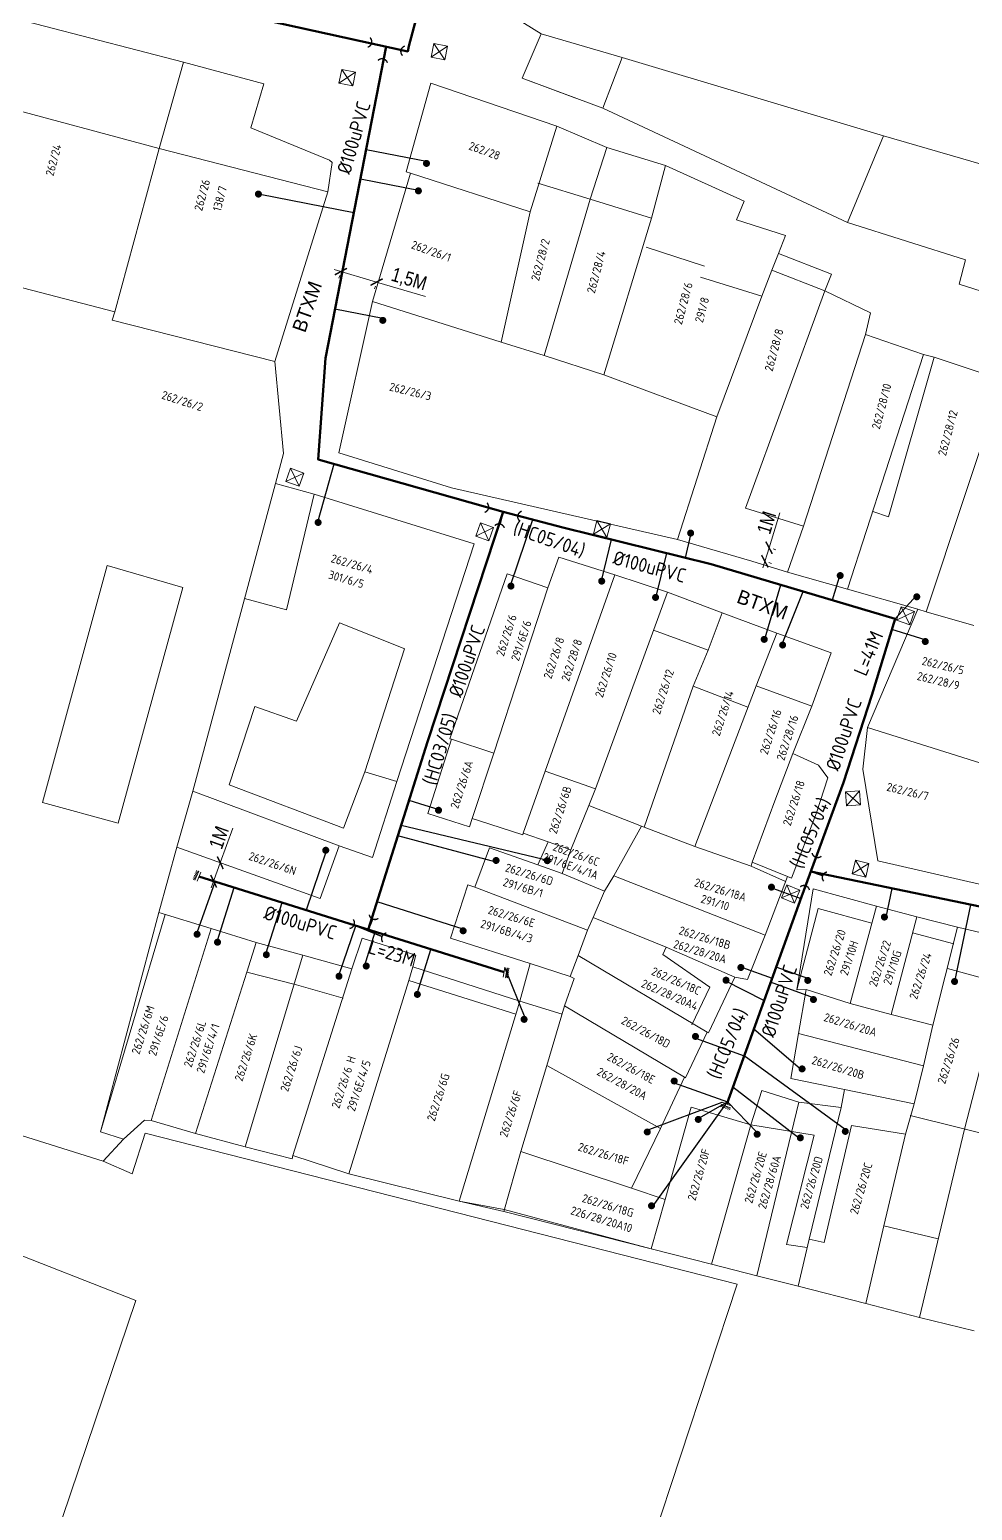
# Model space of a CAD drawing. Header units: inches. Extents: x 595615 to 1194060, y 1190840 to 2385448.
# Drawn here: x 596464 to 596531.2, y 1191292.4 to 1191398.1 of the extents above; entities that cross this region are included whole.
import ezdxf
from ezdxf.enums import TextEntityAlignment as Align

# ---------------------------------------------------------------- set-up
doc = ezdxf.new("R2010")
doc.units = ezdxf.units.IN
doc.header["$MEASUREMENT"] = 0
doc.layers.get('Defpoints').update_dxf_attribs({"color": 1})
for name, color, linetype, lineweight in [('Chitiet', 4, 'Continuous', 9), ('DN 100 uPVC', 4, 'Continuous', 50), ('DN 25 PE', 40, 'Continuous', 30), ('DUONG CACH LE', 112, 'Continuous', 5), ('Hogacong', 45, 'Continuous', 5), ('NAM-CDAI', 220, 'Continuous', 25), ('Nen_HTHANH-TP', 9, 'Continuous', 0), ('Nen_SN-HTHANH-TP_new', 7, 'Continuous', 0), ('Nen_SN_HTHANH_old', 9, 'Continuous', 0), ('ONG CAP 3 (DADT)', 221, 'Continuous', 50), ('Te', 4, 'Continuous', 15), ('TEXT PIPE', 3, 'Continuous', 25), ('Text_GiaoThong', 142, 'Continuous', 0), ('TLK 15', 220, 'Continuous', 20)]:
    doc.layers.add(name, color=color, linetype=linetype, lineweight=lineweight)
doc.styles.add('Giao Thong', font='VAPTIMN_0.TTF', dxfattribs={"height": 1})
doc.styles.add('Sonha_QTB', font='isocp.shx', dxfattribs={"height": 0.6, "bigfont": 'bigfont.shx'})
doc.styles.add('text', font='isocp2.shx')
doc.styles.add('VNI-HC', font='VHELVCN_0.TTF')
doc.dimstyles.new('DUONG KICH THUOC', dxfattribs={"dimtxt": 1, "dimasz": 0.7, "dimexe": 0.5, "dimexo": 0.3, "dimgap": 0.2, "dimtad": 1, "dimzin": 0, "dimdsep": 46, "dimtxsty": 'VNI-HC', "dimblk": 'ARCHTICK', "dimcen": 0.09, "dimdle": 0.5, "dimclrd": 256, "dimclre": 256, "dimclrt": 256, "dimadec": 0, "dimazin": 0, "dimtfac": 1, "dimtofl": 0, "dimtmove": 0, "dimatfit": 3, "dimfxl": 1, "dimtolj": 1, "dimtzin": 0, "dimlwd": -1, "dimlwe": -1, "dimarcsym": 0})

# ---------------------------------------------------------------- blocks, each defined once
blk = doc.blocks.new('TE1')
at = {"layer": 'Chitiet', "ltscale": 100, "const_width": 0.1}
for points in [[(-0.35, 1.28, 0.571257), (0.35, 1.28)], [(1.1, 0.35, 0.571257), (1.1, -0.35)], [(0.35, -1.28, 0.571257), (-0.35, -1.28)]]:
    blk.add_lwpolyline(points, format="xyb", dxfattribs=at)
for points in [[(0, -1.08), (0, 1.08)], [(0.9, 0), (0, 0)]]:
    blk.add_lwpolyline(points, dxfattribs=at)
blk = doc.blocks.new('BIT')
at = {"layer": 'Chitiet', "ltscale": 100}
for p, q in [((0.35, 0), (-0.35, 0)), ((-0.3, -0.16), (-0.35, -0.21)), ((0.35, -0.16), (-0.35, -0.16)), ((-0.18, -0.16), (-0.34, -0.33)), ((-0.06, -0.16), (-0.22, -0.33)), ((0.07, -0.16), (-0.09, -0.33)), ((0.19, -0.16), (0.03, -0.33)), ((0.32, -0.16), (0.15, -0.33)), ((0.35, -0.25), (0.28, -0.33))]:
    blk.add_line(p, q, dxfattribs=at)
blk = doc.blocks.new('_ArchTick')
at = {"color": 0, "linetype": 'ByBlock', "const_width": 0.15}
blk.add_lwpolyline([(-0.5, -0.5), (0.5, 0.5)], dxfattribs=at)
blk = doc.blocks.new('*D39')
at = {"layer": 'Defpoints', "color": 0}
for p in [(596486.17, 1191380.8), (596488.72, 1191380.05), (596488.72, 1191380.05)]:
    blk.add_point(p, dxfattribs=at)
at = {"layer": 'DUONG CACH LE'}
for p, q in [((596485.69, 1191380.95), (596488.72, 1191380.05)), ((596486.09, 1191380.52), (596486.03, 1191380.32)), ((596488.63, 1191379.76), (596488.58, 1191379.57)), ((596488.72, 1191380.05), (596492.2, 1191379.02))]:
    blk.add_line(p, q, dxfattribs=at)
at = {"layer": 'DUONG CACH LE', "xscale": 0.7, "yscale": 0.7, "zscale": 0.7}
for p, rotation in [((596486.17, 1191380.8), 163.4907133247768), ((596488.72, 1191380.05), 343.4907133247768)]:
    blk.add_blockref('_ArchTick', p, dxfattribs=dict(at, rotation=rotation))
at = {"layer": 'DUONG CACH LE', "insert": (596491.02, 1191380.2), "char_height": 1, "attachment_point": 5, "rotation": 343.4907, "style": 'VNI-HC'}
blk.add_mtext('\\A1;1,5M', dxfattribs=at)
blk = doc.blocks.new('*D40')
at = {"layer": 'Defpoints', "color": 0}
for p in [(596516.73, 1191361.09), (596516.73, 1191361.09), (596516.43, 1191360.12)]:
    blk.add_point(p, dxfattribs=at)
at = {"layer": 'DUONG CACH LE'}
for p, q in [((596516.73, 1191361.09), (596517.5, 1191363.58)), ((596516.28, 1191359.64), (596516.73, 1191361.09)), ((596517.02, 1191361), (596517.21, 1191360.94)), ((596516.72, 1191360.03), (596516.91, 1191359.97))]:
    blk.add_line(p, q, dxfattribs=at)
at = {"layer": 'DUONG CACH LE', "xscale": 0.7, "yscale": 0.7, "zscale": 0.7}
for p, rotation in [((596516.43, 1191360.12), 252.7693018635981), ((596516.73, 1191361.09), 72.76930186359809)]:
    blk.add_blockref('_ArchTick', p, dxfattribs=dict(at, rotation=rotation))
at = {"layer": 'DUONG CACH LE', "insert": (596516.55, 1191362.88), "char_height": 1, "attachment_point": 5, "rotation": 72.7693, "style": 'VNI-HC'}
blk.add_mtext('\\A1;1M', dxfattribs=at)
blk = doc.blocks.new('Hoga')
at = {"layer": 'Hogacong'}
for p, q in [((-0.5, 0.5), (0.5, -0.5)), ((-0.5, -0.5), (0.5, 0.5))]:
    blk.add_line(p, q, dxfattribs=at)
blk.add_lwpolyline([(-0.5, -0.5), (0.5, -0.5), (0.5, 0.5), (-0.5, 0.5)], close=True, dxfattribs=at)
blk = doc.blocks.new('*D82')
at = {"layer": 'Defpoints', "color": 0}
for p in [(596477.56, 1191338.6), (596477.56, 1191338.6), (596477.09, 1191337.28)]:
    blk.add_point(p, dxfattribs=at)
at = {"layer": 'DUONG CACH LE'}
for p, q in [((596477.56, 1191338.6), (596478.45, 1191341.06)), ((596476.92, 1191336.81), (596477.56, 1191338.6)), ((596477.85, 1191338.5), (596478.03, 1191338.43)), ((596477.37, 1191337.18), (596477.56, 1191337.11))]:
    blk.add_line(p, q, dxfattribs=at)
at = {"layer": 'DUONG CACH LE', "xscale": 0.7, "yscale": 0.7, "zscale": 0.7}
for p, rotation in [((596477.56, 1191338.6), 70.24338305422712), ((596477.09, 1191337.28), 250.2433830542271)]:
    blk.add_blockref('_ArchTick', p, dxfattribs=dict(at, rotation=rotation))
at = {"layer": 'DUONG CACH LE', "insert": (596477.46, 1191340.4), "char_height": 1, "attachment_point": 5, "rotation": 70.2434, "style": 'VNI-HC'}
blk.add_mtext('\\A1;1M', dxfattribs=at)
blk = doc.blocks.new('TLK 15')
at = {"layer": 'TLK 15', "linetype": 'Continuous', "const_width": 0.25}
blk.add_lwpolyline([(-0.125, 0, 1), (0.125, 0, 1)], format="xyb", close=True, dxfattribs=at)

msp = doc.modelspace()

# ---------------------------------------------------------------- linework, layer by layer
at = {"layer": 'DN 100 uPVC'}
for points in [[(596489.411, 1191396.857), (596485.068, 1191374.614), (596484.54, 1191367.392), (596497.749, 1191363.654)], [(596497.749, 1191363.654), (596492.357, 1191347.242), (596488.129, 1191333.818)], [(596497.749, 1191363.654), (596502.012, 1191362.529), (596512.601, 1191359.915), (596525.724, 1191356.003)], [(596525.724, 1191356.003), (596524.074, 1191350.552), (596522.048, 1191344.321), (596519.047, 1191336.176), (596513.708, 1191321.376)], [(596476.039, 1191337.614), (596497.815, 1191330.777)], [(596519.709, 1191337.972), (596535.907, 1191334.61), (596552.906, 1191331.76), (596562.099, 1191330.258), (596575.764, 1191326.886)]]:
    msp.add_lwpolyline(points, dxfattribs=at)
at = {"layer": 'DN 25 PE'}
for p, q in [((596492.28, 1191388.646), (596487.972, 1191389.487)), ((596491.828, 1191386.562), (596487.563, 1191387.394)), ((596480.41, 1191386.331), (596487.101, 1191385.025)), ((596489.162, 1191377.44), (596485.75, 1191378.106)), ((596484.546, 1191363.016), (596485.692, 1191367.066)), ((596498.311, 1191358.473), (596499.88, 1191363.091)), ((596504.787, 1191358.827), (596505.489, 1191361.671)), ((596511.136, 1191362.007), (596510.734, 1191360.376)), ((596508.632, 1191357.414), (596509.442, 1191360.695)), ((596521.811, 1191359.224), (596521.248, 1191357.337)), ((596516.387, 1191354.42), (596517.583, 1191358.43)), ((596517.703, 1191354.266), (596519.162, 1191357.959)), ((596527.275, 1191357.708), (596525.724, 1191356.003)), ((596527.883, 1191354.516), (596525.493, 1191355.24)), ((596493.266, 1191342.345), (596491.036, 1191343.047)), ((596497.248, 1191338.637), (596490.243, 1191340.53)), ((596501.03, 1191338.746), (596490.475, 1191341.268)), ((596485.091, 1191339.366), (596483.7, 1191335.209)), ((596475.905, 1191333.617), (596477.207, 1191337.242)), ((596477.364, 1191333.05), (596478.55, 1191336.826)), ((596516.778, 1191336.857), (596518.997, 1191336.04)), ((596525.092, 1191334.721), (596525.516, 1191336.766)), ((596480.849, 1191332.16), (596481.976, 1191335.75)), ((596494.898, 1191333.867), (596488.754, 1191335.802)), ((596529.975, 1191329.997), (596531.138, 1191335.6)), ((596486.036, 1191330.621), (596487.239, 1191334.098)), ((596487.856, 1191331.225), (596488.622, 1191333.663)), ((596491.628, 1191329.326), (596492.598, 1191332.415)), ((596499.372, 1191327.419), (596497.878, 1191331.121)), ((596514.847, 1191331.123), (596516.951, 1191330.364)), ((596519.494, 1191330.326), (596517.231, 1191331.142)), ((596513.535, 1191330.213), (596516.378, 1191328.776)), ((596519.899, 1191328.961), (596516.842, 1191330.064)), ((596511.48, 1191326.077), (596514.953, 1191324.825)), ((596518.964, 1191323.883), (596515.637, 1191326.722)), ((596522.175, 1191319.547), (596514.953, 1191324.825)), ((596509.963, 1191322.893), (596513.761, 1191321.523)), ((596518.84, 1191318.963), (596514.144, 1191322.582)), ((596508.467, 1191314.111), (596513.761, 1191321.523)), ((596511.556, 1191320.278), (596513.761, 1191321.523)), ((596515.88, 1191319.341), (596513.761, 1191321.523)), ((596508.04, 1191319.504), (596513.38, 1191321.498))]:
    msp.add_line(p, q, dxfattribs=at)
at = {"layer": 'Nen_HTHANH-TP', "linetype": 'Continuous'}
for p, q in [((596500.477, 1191397.777), (596496.896, 1191399.994)), ((596500.477, 1191397.777), (596496.896, 1191399.994)), ((596460.476, 1191399.495), (596474.929, 1191395.737)), ((596499.12, 1191394.596), (596500.477, 1191397.777)), ((596499.12, 1191394.596), (596500.477, 1191397.777)), ((596500.477, 1191397.777), (596506.249, 1191396.092)), ((596474.929, 1191395.737), (596473.204, 1191389.595)), ((596474.929, 1191395.737), (596480.67, 1191394.211)), ((596504.872, 1191392.461), (596506.249, 1191396.092)), ((596506.249, 1191396.092), (596524.893, 1191390.497)), ((596502.871, 1191393.199), (596499.12, 1191394.596)), ((596499.12, 1191394.596), (596504.872, 1191392.461)), ((596459.031, 1191393.394), (596473.204, 1191389.595)), ((596480.67, 1191394.211), (596479.743, 1191391.06)), ((596479.743, 1191391.06), (596480.67, 1191394.211)), ((596490.835, 1191387.919), (596492.6, 1191394.251)), ((596492.6, 1191394.251), (596490.835, 1191387.919)), ((596492.6, 1191394.251), (596501.593, 1191391.168)), ((596501.593, 1191391.168), (596492.6, 1191394.251)), ((596504.872, 1191392.461), (596522.338, 1191384.295)), ((596479.743, 1191391.06), (596485.365, 1191388.755)), ((596479.743, 1191391.06), (596485.365, 1191388.755)), ((596501.593, 1191391.168), (596499.678, 1191385.066)), ((596501.593, 1191391.168), (596505.144, 1191389.661)), ((596522.338, 1191384.295), (596524.893, 1191390.497)), ((596524.893, 1191390.497), (596548.029, 1191383.785)), ((596473.204, 1191389.595), (596470.033, 1191377.923)), ((596473.204, 1191389.595), (596485.246, 1191386.495)), ((596505.144, 1191389.661), (596503.957, 1191385.97)), ((596505.144, 1191389.661), (596509.345, 1191388.364)), ((596485.545, 1191388.595), (596485.246, 1191386.495)), ((596485.545, 1191388.595), (596485.246, 1191386.495)), ((596485.365, 1191388.755), (596485.545, 1191388.595)), ((596485.365, 1191388.755), (596485.545, 1191388.595)), ((596509.345, 1191388.364), (596508.348, 1191384.613)), ((596509.345, 1191388.364), (596514.947, 1191385.819)), ((596491.145, 1191387.82), (596488.433, 1191378.667)), ((596491.145, 1191387.82), (596488.433, 1191378.667)), ((596491.145, 1191387.82), (596490.835, 1191387.919)), ((596490.835, 1191387.919), (596491.145, 1191387.82)), ((596499.678, 1191385.066), (596491.145, 1191387.82)), ((596500.226, 1191387.107), (596503.957, 1191385.97)), ((596485.246, 1191386.495), (596481.446, 1191374.392)), ((596485.246, 1191386.495), (596481.446, 1191374.392)), ((596499.678, 1191385.066), (596497.605, 1191375.755)), ((596503.957, 1191385.97), (596500.676, 1191374.797)), ((596503.957, 1191385.97), (596508.348, 1191384.613)), ((596514.947, 1191385.819), (596514.398, 1191384.488)), ((596508.348, 1191384.613), (596504.947, 1191373.431)), ((596514.398, 1191384.488), (596517.909, 1191383.371)), ((596522.338, 1191384.295), (596530.75, 1191381.642)), ((596517.909, 1191383.371), (596517.41, 1191382.091)), ((596507.95, 1191382.553), (596512.121, 1191381.197)), ((596517.41, 1191382.091), (596516.941, 1191380.9)), ((596517.41, 1191382.091), (596521.191, 1191380.614)), ((596470.033, 1191377.923), (596456.24, 1191381.501)), ((596516.941, 1191380.9), (596516.222, 1191379.05)), ((596516.941, 1191380.9), (596520.722, 1191379.423)), ((596530.75, 1191381.642), (596530.312, 1191379.891)), ((596511.831, 1191380.406), (596516.222, 1191379.05)), ((596521.191, 1191380.614), (596520.722, 1191379.423)), ((596530.312, 1191379.891), (596537.904, 1191377.457)), ((596488.433, 1191378.667), (596486.032, 1191367.855)), ((596488.433, 1191378.667), (596486.032, 1191367.855)), ((596488.433, 1191378.667), (596497.605, 1191375.755)), ((596516.222, 1191379.05), (596513.009, 1191370.437)), ((596520.722, 1191379.423), (596515.055, 1191363.909)), ((596520.722, 1191379.423), (596523.973, 1191377.866)), ((596469.854, 1191377.322), (596470.033, 1191377.923)), ((596523.973, 1191377.866), (596523.605, 1191376.306)), ((596481.446, 1191374.392), (596469.854, 1191377.322)), ((596481.446, 1191374.392), (596469.854, 1191377.322)), ((596497.605, 1191375.755), (596500.676, 1191374.797)), ((596523.605, 1191376.306), (596519.196, 1191362.622)), ((596523.605, 1191376.306), (596527.756, 1191374.889)), ((596481.446, 1191374.392), (596482.082, 1191367.822)), ((596482.082, 1191367.822), (596481.446, 1191374.392)), ((596500.676, 1191374.797), (596504.947, 1191373.431)), ((596527.756, 1191374.889), (596522.339, 1191358.125)), ((596528.526, 1191374.69), (596525.255, 1191363.297)), ((596527.756, 1191374.889), (596528.526, 1191374.69)), ((596528.526, 1191374.69), (596533.447, 1191373.054)), ((596504.947, 1191373.431), (596513.009, 1191370.437)), ((596533.447, 1191373.054), (596527.941, 1191356.519)), ((596513.009, 1191370.437), (596510.207, 1191361.675)), ((596482.082, 1191367.822), (596481.503, 1191365.662)), ((596482.082, 1191367.822), (596481.503, 1191365.662)), ((596486.032, 1191367.855), (596494.054, 1191365.352)), ((596486.032, 1191367.855), (596494.054, 1191365.352)), ((596481.503, 1191365.662), (596475.611, 1191343.717)), ((596481.503, 1191365.662), (596475.611, 1191343.717)), ((596481.503, 1191365.662), (596484.254, 1191364.904)), ((596481.503, 1191365.662), (596482.884, 1191365.283)), ((596484.254, 1191364.904), (596482.281, 1191356.662)), ((596482.884, 1191365.283), (596484.254, 1191364.904)), ((596495.687, 1191361.353), (596484.254, 1191364.904)), ((596484.254, 1191364.904), (596495.687, 1191361.353)), ((596494.054, 1191365.352), (596510.207, 1191361.675)), ((596515.055, 1191363.909), (596519.196, 1191362.622)), ((596524.135, 1191363.666), (596525.255, 1191363.297)), ((596510.207, 1191361.675), (596515.508, 1191360.119)), ((596519.196, 1191362.622), (596518.048, 1191359.331)), ((596490.16, 1191344.389), (596495.687, 1191361.353)), ((596464.862, 1191342.908), (596469.498, 1191359.822)), ((596469.498, 1191359.822), (596474.879, 1191358.236)), ((596500.949, 1191358.218), (596501.718, 1191360.418)), ((596501.718, 1191360.418), (596505.719, 1191359.151)), ((596515.508, 1191360.119), (596518.048, 1191359.331)), ((596498.048, 1191359.215), (596493.948, 1191347.452)), ((596500.949, 1191358.218), (596498.048, 1191359.215)), ((596505.719, 1191359.151), (596500.75, 1191345.127)), ((596505.719, 1191359.151), (596509.48, 1191357.904)), ((596518.048, 1191359.331), (596522.339, 1191358.125)), ((596474.879, 1191358.236), (596470.263, 1191341.423)), ((596482.281, 1191356.662), (596479.3, 1191357.46)), ((596497.079, 1191346.424), (596500.949, 1191358.218)), ((596509.48, 1191357.904), (596504.351, 1191343.88)), ((596509.48, 1191357.904), (596513.391, 1191356.438)), ((596522.339, 1191358.125), (596527.341, 1191356.699)), ((596513.391, 1191356.438), (596512.383, 1191353.777)), ((596513.391, 1191356.438), (596517.282, 1191354.981)), ((596527.341, 1191356.699), (596523.767, 1191348.256)), ((596527.341, 1191356.699), (596527.941, 1191356.519)), ((596527.941, 1191356.519), (596531.351, 1191355.532)), ((596486.071, 1191355.715), (596482.997, 1191348.713)), ((596490.733, 1191353.859), (596486.071, 1191355.715)), ((596512.383, 1191353.777), (596508.482, 1191355.204)), ((596517.282, 1191354.981), (596515.805, 1191351.219)), ((596517.282, 1191354.981), (596521.163, 1191353.574)), ((596490.723, 1191353.859), (596487.88, 1191345.097)), ((596512.383, 1191353.777), (596511.305, 1191351.196)), ((596521.163, 1191353.574), (596519.776, 1191349.773)), ((596511.305, 1191351.196), (596507.823, 1191341.133)), ((596511.305, 1191351.196), (596515.226, 1191349.699)), ((596515.805, 1191351.219), (596511.424, 1191339.766)), ((596515.805, 1191351.219), (596519.776, 1191349.773)), ((596480.036, 1191349.741), (596478.201, 1191344.169)), ((596482.997, 1191348.713), (596480.036, 1191349.741)), ((596519.776, 1191349.773), (596518.429, 1191346.402)), ((596523.767, 1191348.256), (596523.42, 1191345.276)), ((596542.972, 1191342.191), (596523.767, 1191348.256)), ((596494.068, 1191347.412), (596492.382, 1191342.111)), ((596493.948, 1191347.452), (596494.068, 1191347.412)), ((596494.068, 1191347.412), (596497.079, 1191346.424)), ((596497.079, 1191346.424), (596495.543, 1191341.753)), ((596517.142, 1191343.021), (596518.429, 1191346.402)), ((596518.429, 1191346.402), (596520.27, 1191345.563)), ((596486.363, 1191341.066), (596487.88, 1191345.097)), ((596487.88, 1191345.097), (596490.16, 1191344.389)), ((596500.75, 1191345.127), (596499.193, 1191340.716)), ((596504.351, 1191343.88), (596500.75, 1191345.127)), ((596520.27, 1191345.563), (596520.93, 1191344.654)), ((596523.42, 1191345.276), (596524.485, 1191338.736)), ((596475.611, 1191343.717), (596474.464, 1191339.716)), ((596475.611, 1191343.717), (596474.464, 1191339.716)), ((596486.044, 1191339.805), (596475.611, 1191343.717)), ((596475.611, 1191343.717), (596486.044, 1191339.805)), ((596478.201, 1191344.169), (596486.363, 1191341.066)), ((596488.425, 1191338.977), (596490.16, 1191344.389)), ((596504.351, 1191343.88), (596503.862, 1191342.69)), ((596520.93, 1191344.654), (596520.122, 1191342.173)), ((596470.263, 1191341.423), (596464.862, 1191342.908)), ((596503.862, 1191342.69), (596502.584, 1191339.509)), ((596503.862, 1191342.69), (596507.633, 1191341.213)), ((596515.515, 1191338.639), (596517.142, 1191343.021)), ((596492.382, 1191342.111), (596495.353, 1191341.173)), ((596495.543, 1191341.753), (596495.353, 1191341.173)), ((596496.053, 1191341.584), (596495.543, 1191341.753)), ((596520.122, 1191342.173), (596518.326, 1191337.502)), ((596496.053, 1191341.584), (596499.154, 1191340.586)), ((596499.154, 1191340.586), (596499.193, 1191340.716)), ((596499.193, 1191340.716), (596500.954, 1191340.088)), ((596507.633, 1191341.213), (596505.656, 1191337.671)), ((596507.633, 1191341.213), (596507.823, 1191341.133)), ((596507.823, 1191341.133), (596511.424, 1191339.766)), ((596474.464, 1191339.716), (596473.188, 1191335.045)), ((596474.464, 1191339.716), (596473.188, 1191335.045)), ((596474.464, 1191339.716), (596484.687, 1191336.044)), ((596484.687, 1191336.044), (596486.044, 1191339.805)), ((596486.044, 1191339.805), (596488.425, 1191338.977)), ((596496.784, 1191339.674), (596495.727, 1191336.863)), ((596500.225, 1191338.447), (596496.784, 1191339.674)), ((596500.954, 1191340.088), (596500.225, 1191338.447)), ((596500.954, 1191340.088), (596502.584, 1191339.509)), ((596501.956, 1191337.828), (596502.584, 1191339.509)), ((596511.424, 1191339.766), (596515.455, 1191338.359)), ((596501.956, 1191337.828), (596500.225, 1191338.447)), ((596515.455, 1191338.359), (596515.515, 1191338.639)), ((596518.046, 1191337.621), (596515.515, 1191338.639)), ((596524.485, 1191338.736), (596541.108, 1191334.93)), ((596504.987, 1191336.571), (596501.956, 1191337.828)), ((596505.656, 1191337.671), (596504.987, 1191336.571)), ((596505.656, 1191337.671), (596516.449, 1191333.44)), ((596515.455, 1191338.359), (596517.906, 1191337.251)), ((596518.046, 1191337.621), (596516.449, 1191333.44)), ((596518.326, 1191337.502), (596518.046, 1191337.621)), ((596495.226, 1191337.023), (596493.999, 1191333.222)), ((596495.727, 1191336.863), (596495.226, 1191337.023)), ((596495.727, 1191336.863), (596503.769, 1191333.79)), ((596504.168, 1191334.69), (596504.987, 1191336.571)), ((596519.877, 1191336.743), (596518.722, 1191329.532)), ((596519.877, 1191336.743), (596524.408, 1191335.506)), ((596520.228, 1191335.333), (596518.722, 1191329.532)), ((596520.228, 1191335.333), (596524.079, 1191334.296)), ((596524.408, 1191335.506), (596522.533, 1191328.545)), ((596527.278, 1191334.749), (596524.408, 1191335.506)), ((596473.188, 1191335.045), (596469.021, 1191319.382)), ((596473.188, 1191335.045), (596469.021, 1191319.382)), ((596473.638, 1191334.915), (596469.021, 1191319.382)), ((596476.909, 1191333.898), (596473.188, 1191335.045)), ((596503.769, 1191333.79), (596504.168, 1191334.69)), ((596504.168, 1191334.69), (596509.38, 1191332.574)), ((596525.444, 1191327.757), (596527.278, 1191334.749)), ((596527.278, 1191334.749), (596530.189, 1191334.011)), ((596472.63, 1191320.195), (596476.909, 1191333.898)), ((596476.909, 1191333.898), (596480.12, 1191332.911)), ((596487.679, 1191333.217), (596486.961, 1191331.016)), ((596491.53, 1191332.01), (596487.679, 1191333.217)), ((596499.671, 1191331.396), (596493.999, 1191333.222)), ((596503.769, 1191333.79), (596503.11, 1191331.979)), ((596515.182, 1191330.269), (596516.449, 1191333.44)), ((596529.92, 1191332.821), (596526.969, 1191333.588)), ((596530.189, 1191334.011), (596528.414, 1191327)), ((596534.17, 1191333.064), (596530.189, 1191334.011)), ((596421.27, 1191332.283), (596469.202, 1191317.302)), ((596480.12, 1191332.911), (596479.451, 1191330.78)), ((596483.45, 1191332.003), (596480.12, 1191332.911)), ((596509.14, 1191332.054), (596509.38, 1191332.574)), ((596509.14, 1191332.054), (596509.38, 1191332.574)), ((596509.38, 1191332.574), (596514.292, 1191330.428)), ((596479.331, 1191318.31), (596483.45, 1191332.003)), ((596486.961, 1191331.016), (596482.752, 1191317.703)), ((596483.45, 1191332.003), (596486.961, 1191331.016)), ((596491.032, 1191330.189), (596491.301, 1191331.16)), ((596491.53, 1191332.01), (596491.301, 1191331.16)), ((596498.933, 1191328.716), (596491.301, 1191331.16)), ((596498.933, 1191328.716), (596499.671, 1191331.396)), ((596502.542, 1191330.469), (596499.671, 1191331.396)), ((596503.11, 1191331.979), (596502.542, 1191330.469)), ((596512.325, 1191326.497), (596503.11, 1191331.979)), ((596512.512, 1191329.717), (596509.14, 1191332.054)), ((596529.471, 1191331.041), (596533.362, 1191329.974)), ((596479.451, 1191330.78), (596475.801, 1191319.277)), ((596483.002, 1191329.873), (596479.451, 1191330.78)), ((596486.743, 1191316.396), (596491.032, 1191330.189)), ((596491.032, 1191330.189), (596498.654, 1191327.796)), ((596502.832, 1191330.339), (596502.143, 1191328.378)), ((596502.542, 1191330.469), (596502.832, 1191330.339)), ((596514.292, 1191330.428), (596512.415, 1191326.457)), ((596514.292, 1191330.428), (596515.182, 1191330.269)), ((596530.68, 1191319.591), (596533.362, 1191329.974)), ((596486.333, 1191328.926), (596483.002, 1191329.873)), ((596511.224, 1191327.026), (596512.512, 1191329.717)), ((596518.722, 1191329.532), (596519.372, 1191329.552)), ((596519.372, 1191329.552), (596518.825, 1191326.402)), ((596519.372, 1191329.552), (596522.533, 1191328.545)), ((596494.615, 1191314.432), (596498.933, 1191328.716)), ((596498.933, 1191328.716), (596501.964, 1191327.798)), ((596502.143, 1191328.378), (596500.867, 1191324.137)), ((596510.707, 1191323.285), (596502.143, 1191328.378)), ((596522.533, 1191328.545), (596525.444, 1191327.757)), ((596528.414, 1191327), (596525.444, 1191327.757)), ((596527.767, 1191324.099), (596528.414, 1191327)), ((596512.325, 1191326.497), (596510.768, 1191323.255)), ((596512.415, 1191326.457), (596512.325, 1191326.497)), ((596518.278, 1191323.201), (596518.825, 1191326.402)), ((596518.825, 1191326.402), (596527.767, 1191324.099)), ((596500.867, 1191324.137), (596499.022, 1191317.996)), ((596508.99, 1191319.634), (596500.867, 1191324.137)), ((596527.767, 1191324.099), (596527.079, 1191321.389)), ((596510.707, 1191323.285), (596508.99, 1191319.634)), ((596510.707, 1191323.285), (596510.768, 1191323.255)), ((596522.118, 1191322.415), (596518.278, 1191323.201)), ((596515.44, 1191319.889), (596516.218, 1191322.35)), ((596518.869, 1191321.502), (596515.869, 1191309.12)), ((596516.218, 1191322.35), (596518.869, 1191321.502)), ((596521.889, 1191321.124), (596518.869, 1191321.502)), ((596522.118, 1191322.415), (596521.889, 1191321.124)), ((596522.118, 1191322.415), (596527.079, 1191321.389)), ((596511.179, 1191321.146), (596509.325, 1191314.554)), ((596515.44, 1191319.889), (596511.179, 1191321.146)), ((596521.889, 1191321.124), (596519.587, 1191311.733)), ((596526.461, 1191319.218), (596527.079, 1191321.389)), ((596526.8, 1191320.548), (596534.601, 1191318.625)), ((596470.651, 1191318.873), (596472.15, 1191320.214)), ((596470.651, 1191318.873), (596472.15, 1191320.214)), ((596472.15, 1191320.214), (596472.63, 1191320.195)), ((596472.15, 1191320.214), (596472.63, 1191320.195)), ((596475.801, 1191319.277), (596472.63, 1191320.195)), ((596475.801, 1191319.277), (596472.63, 1191320.195)), ((596508.99, 1191319.634), (596506.904, 1191315.362)), ((596512.618, 1191309.947), (596515.44, 1191319.889)), ((596519.961, 1191319.163), (596515.44, 1191319.889)), ((596520.657, 1191311.493), (596522.61, 1191319.845)), ((596522.61, 1191319.845), (596526.461, 1191319.218)), ((596527.461, 1191306.129), (596530.68, 1191319.591)), ((596469.021, 1191319.382), (596470.651, 1191318.873)), ((596469.021, 1191319.382), (596470.651, 1191318.873)), ((596470.651, 1191318.873), (596469.202, 1191317.302)), ((596469.202, 1191317.302), (596470.651, 1191318.873)), ((596472.191, 1191319.284), (596471.263, 1191316.384)), ((596514.449, 1191308.518), (596472.191, 1191319.284)), ((596475.801, 1191319.277), (596479.331, 1191318.31)), ((596475.801, 1191319.277), (596479.331, 1191318.31)), ((596519.961, 1191319.163), (596517.977, 1191311.351)), ((596524.926, 1191312.687), (596526.461, 1191319.218)), ((596471.263, 1191316.384), (596469.202, 1191317.302)), ((596482.702, 1191317.463), (596479.331, 1191318.31)), ((596482.702, 1191317.463), (596479.331, 1191318.31)), ((596482.752, 1191317.703), (596482.702, 1191317.463)), ((596482.752, 1191317.703), (596482.702, 1191317.463)), ((596482.752, 1191317.703), (596486.743, 1191316.396)), ((596482.752, 1191317.703), (596486.743, 1191316.396)), ((596499.022, 1191317.996), (596497.795, 1191313.695)), ((596499.022, 1191317.996), (596506.904, 1191315.362)), ((596486.743, 1191316.396), (596494.615, 1191314.432)), ((596486.743, 1191316.396), (596494.615, 1191314.432)), ((596506.904, 1191315.362), (596509.325, 1191314.554)), ((596494.615, 1191314.432), (596497.795, 1191313.695)), ((596497.835, 1191313.845), (596494.615, 1191314.432)), ((596509.325, 1191314.554), (596508.327, 1191311.043)), ((596508.327, 1191311.043), (596497.795, 1191313.695)), ((596508.327, 1191311.043), (596497.835, 1191313.845)), ((596523.651, 1191307.146), (596524.926, 1191312.687)), ((596524.926, 1191312.687), (596528.807, 1191311.75)), ((596460.827, 1191311.545), (596471.53, 1191307.354)), ((596508.327, 1191311.043), (596512.618, 1191309.947)), ((596508.327, 1191311.043), (596512.618, 1191309.947)), ((596517.977, 1191311.351), (596519.457, 1191311.132)), ((596519.587, 1191311.733), (596518.8, 1191308.372)), ((596519.587, 1191311.733), (596520.657, 1191311.493)), ((596515.869, 1191309.12), (596512.618, 1191309.947)), ((596515.869, 1191309.12), (596512.618, 1191309.947)), ((596518.8, 1191308.372), (596515.869, 1191309.12)), ((596518.8, 1191308.372), (596515.869, 1191309.12)), ((596499.466, 1191263.096), (596514.449, 1191308.518)), ((596518.8, 1191308.372), (596523.651, 1191307.146)), ((596518.8, 1191308.372), (596523.651, 1191307.146)), ((596471.53, 1191307.354), (596459.359, 1191271.314)), ((596523.651, 1191307.146), (596527.461, 1191306.129)), ((596523.651, 1191307.146), (596527.461, 1191306.129)), ((596531.372, 1191305.182), (596527.461, 1191306.129)), ((596531.372, 1191305.182), (596527.461, 1191306.129))]:
    msp.add_line(p, q, dxfattribs=at)
at = {"layer": 'ONG CAP 3 (DADT)'}
msp.add_lwpolyline([(596453.605, 1191404.743), (596490.942, 1191396.519), (596490.942, 1191396.519), (596491.014, 1191396.881), (596495.389, 1191413.228), (596497.411, 1191420.943), (596501.04, 1191433.038, -0.7686301), (596501.04, 1191433.038), (596504.813, 1191446.102), (596504.813, 1191446.102), (596509.271, 1191445.121), (596525.273, 1191440.963), (596542.835, 1191436.416), (596574.635, 1191428.188), (596577.106, 1191437.153), (596625.204, 1191428.027), (596640.765, 1191425.329), (596654.506, 1191422.006), (596670.107, 1191417.911), (596677.271, 1191416.289), (596688.237, 1191413.806), (596695.139, 1191412.243), (596712.017, 1191408.673)], format="xyb", dxfattribs=at)

# ---------------------------------------------------------------- block references
at = {"layer": 'Chitiet'}
for p, rotation in [((596476.039, 1191337.614), 246.9528026984897), ((596497.815, 1191330.777), 79.76057516853932), ((596513.708, 1191321.376), 339.5211503353407)]:
    msp.add_blockref('BIT', p, dxfattribs=dict(at, rotation=rotation))
at = {"layer": 'Hogacong'}
for p, rotation in [((596493.198, 1191396.495), 348.5290915623142), ((596486.625, 1191394.636), 348.5290915623142), ((596482.886, 1191366.116), 340.4375759348824), ((596496.437, 1191362.215), 340.4375759348824), ((596504.799, 1191362.418), 346.0658382062973), ((596526.466, 1191356.23), 340.8781406808753), ((596522.721, 1191343.201), 4.021568340466463), ((596523.262, 1191338.184), 346.5175933196506), ((596518.275, 1191336.375), 338.1247999031332)]:
    msp.add_blockref('Hoga', p, dxfattribs=dict(at, rotation=rotation))
at = {"layer": 'Te'}
for p, rotation in [((596489.411, 1191396.857), 256.4350742876844), ((596497.753, 1191363.652), 256.4350742876844), ((596519.709, 1191337.972), 340.5989863416409), ((596488.106, 1191333.744), 67.81972013558898)]:
    msp.add_blockref('TE1', p, dxfattribs=dict(at, rotation=rotation))
at = {"layer": 'TLK 15', "rotation": 359.9999999934133}
for p in [(596492.28, 1191388.521), (596480.285, 1191386.331), (596491.703, 1191386.562), (596489.162, 1191377.315), (596484.546, 1191362.891), (596511.136, 1191362.132), (596498.311, 1191358.348), (596504.787, 1191358.702), (596521.811, 1191359.099), (596508.632, 1191357.539), (596527.275, 1191357.583), (596516.387, 1191354.545), (596517.703, 1191354.141), (596527.883, 1191354.391), (596493.141, 1191342.345), (596485.091, 1191339.491), (596497.248, 1191338.762), (596500.905, 1191338.746), (596516.903, 1191336.857), (596524.967, 1191334.721), (596475.905, 1191333.492), (596477.364, 1191332.925), (596494.898, 1191333.742), (596480.849, 1191332.035), (596487.981, 1191331.225), (596514.722, 1191331.123), (596486.036, 1191330.496), (596513.66, 1191330.213), (596519.494, 1191330.201), (596529.975, 1191330.122), (596491.628, 1191329.201), (596519.899, 1191328.836), (596499.247, 1191327.419), (596511.48, 1191326.202), (596519.089, 1191323.883), (596509.963, 1191323.018), (596511.681, 1191320.278), (596508.04, 1191319.379), (596515.88, 1191319.216), (596522.175, 1191319.422), (596518.965, 1191318.963), (596508.342, 1191314.111)]:
    msp.add_blockref('TLK 15', p, dxfattribs=at)
at = {"layer": 'TLK 15'}
for p in [(596492.28, 1191388.521), (596480.285, 1191386.331), (596491.703, 1191386.562), (596489.162, 1191377.315), (596484.546, 1191362.891), (596511.136, 1191362.132), (596498.311, 1191358.348), (596504.787, 1191358.702), (596521.811, 1191359.099), (596508.632, 1191357.539), (596527.275, 1191357.583), (596516.387, 1191354.545), (596517.703, 1191354.141), (596527.883, 1191354.391), (596493.141, 1191342.345), (596485.091, 1191339.491), (596497.248, 1191338.762), (596500.905, 1191338.746), (596516.903, 1191336.857), (596524.967, 1191334.721), (596475.905, 1191333.492), (596477.364, 1191332.925), (596494.898, 1191333.742), (596480.849, 1191332.035), (596487.981, 1191331.225), (596514.722, 1191331.123), (596486.036, 1191330.496), (596513.66, 1191330.213), (596519.494, 1191330.201), (596529.975, 1191330.122), (596491.628, 1191329.201), (596519.899, 1191328.836), (596499.247, 1191327.419), (596511.48, 1191326.202), (596519.089, 1191323.883), (596509.963, 1191323.018), (596511.681, 1191320.278), (596508.04, 1191319.379), (596515.88, 1191319.216), (596522.175, 1191319.422), (596518.965, 1191318.963), (596508.342, 1191314.111)]:
    msp.add_blockref('TLK 15', p, dxfattribs=at)

# ---------------------------------------------------------------- texts
at = {"layer": 'NAM-CDAI', "style": 'text'}
for s, rotation, p in [('(HC05/04)', 340.72483, (596498.384, 1191362.092)), ('L=41M', 67.28663, (596523.653, 1191351.853)), ('(HC03/05)', 73.13592, (596492.95, 1191344.052)), ('(HC05/04)', 67.28663, (596519.115, 1191338.093)), ('L=23M', 342.77978, (596488.054, 1191332.166)), ('(HC05/04)', 67.28663, (596513.197, 1191323.058))]:
    msp.add_text(s, height=1, rotation=rotation, dxfattribs=at).set_placement(p)
at = {"layer": 'Nen_SN-HTHANH-TP_new', "style": 'Sonha_QTB'}
for s, rotation, p in [('262/24', 75.04623, (596465.656, 1191388.761)), ('262/28', 340.1557, (596496.422, 1191389.424)), ('262/26', 75.04623, (596476.27, 1191386.26)), ('262/26/1', 340.1557, (596492.622, 1191382.255)), ('262/28/2', 75.04623, (596500.411, 1191381.642)), ('262/28/4', 75.04623, (596504.397, 1191380.772)), ('262/28/6', 75.04623, (596510.609, 1191378.532)), ('262/28/8', 75.04623, (596517.086, 1191375.202)), ('262/26/2', 342.14046, (596474.856, 1191371.564)), ('262/26/3', 346.35295, (596491.135, 1191372.247)), ('262/28/10', 75.04623, (596524.761, 1191371.179)), ('262/28/12', 75.04623, (596529.491, 1191369.277)), ('262/26/4', 343.67708, (596486.968, 1191359.926)), ('262/26/6', 71.92762, (596497.984, 1191354.84)), ('262/26/8', 71.92762, (596501.377, 1191353.221)), ('262/26/10', 71.92762, (596505.086, 1191352.001)), ('262/26/5', 346.35295, (596529.146, 1191352.676)), ('262/26/12', 71.92762, (596509.169, 1191350.804)), ('262/26/14', 71.92762, (596513.431, 1191349.274)), ('262/26/16', 71.92762, (596516.851, 1191347.946)), ('262/26/6A', 71.92762, (596494.798, 1191344.181)), ('262/26/6B', 71.92762, (596501.823, 1191342.373)), ('262/26/18', 71.92762, (596518.497, 1191342.864)), ('262/26/7', 346.35295, (596526.628, 1191343.683)), ('262/26/6C', 340.29273, (596502.969, 1191339.206)), ('262/26/6N', 341.17103, (596481.295, 1191338.547)), ('262/26/6D', 342.95855, (596499.616, 1191337.769)), ('262/26/18A', 342.95855, (596513.266, 1191336.668)), ('262/26/6E', 342.95855, (596498.347, 1191334.766)), ('262/26/18B', 342.95855, (596512.149, 1191333.244)), ('262/26/20', 71.92762, (596521.419, 1191332.184)), ('262/26/22', 71.92762, (596524.649, 1191331.407)), ('262/26/24', 71.92762, (596527.538, 1191330.527)), ('262/26/18C', 336.45659, (596510.102, 1191330.16)), ('262/26/6M', 71.92762, (596472.052, 1191326.667)), ('262/26/20A', 343.01135, (596522.538, 1191327.038)), ('262/26/6L', 71.92762, (596475.754, 1191325.671)), ('262/26/18D', 331.65736, (596507.937, 1191326.508)), ('262/26/6K', 71.92762, (596479.393, 1191324.71)), ('262/26/26', 71.92762, (596529.541, 1191324.48)), ('262/26/6J', 71.92762, (596482.637, 1191323.902)), ('262/26/6 H', 71.92762, (596486.365, 1191322.941)), ('262/26/18E', 331.65736, (596506.889, 1191323.935)), ('262/26/20B', 343.01135, (596521.663, 1191323.975)), ('262/26/6G', 71.92762, (596493.12, 1191321.862)), ('262/26/6F', 71.92762, (596498.285, 1191320.685)), ('262/26/18F', 342.95855, (596504.909, 1191317.811)), ('262/26/20F', 73.68696, (596511.714, 1191316.336)), ('262/26/20E', 73.68696, (596515.772, 1191316.14)), ('262/26/20D', 73.68696, (596519.761, 1191315.763)), ('262/26/20C', 73.68696, (596523.302, 1191315.353)), ('262/26/18G', 342.95855, (596505.232, 1191314.134))]:
    msp.add_text(s, height=0.6, rotation=rotation, dxfattribs=at).set_placement(p, align=Align.MIDDLE)
at = {"layer": 'Nen_SN_HTHANH_old', "style": 'Sonha_QTB'}
for s, rotation, p in [('138/7', 75.20124, (596477.53, 1191386.007)), ('291/8', 75.20124, (596511.946, 1191378.066)), ('301/6/5', 343.67708, (596486.558, 1191358.833)), ('291/6E/6', 71.92762, (596499.042, 1191354.456)), ('262/28/8', 71.92762, (596502.646, 1191353.064)), ('262/28/9', 346.35295, (596528.82, 1191351.591)), ('262/28/16', 71.92762, (596518.044, 1191347.526)), ('291/6E/4/1A', 340.29273, (596502.563, 1191338.362)), ('291/6B/1', 342.95855, (596499.176, 1191336.823)), ('291/10', 342.95855, (596512.885, 1191335.756)), ('291/6B/4/3', 342.95855, (596498.009, 1191333.719)), ('262/28/20A', 342.95855, (596511.807, 1191332.256)), ('291/10H', 71.92762, (596522.447, 1191331.799)), ('291/10G', 71.92762, (596525.533, 1191331.113)), ('262/28/20A4', 336.45659, (596509.645, 1191329.172)), ('291/6E/6', 71.92762, (596473.147, 1191326.267)), ('291/6E/4/1', 71.92762, (596476.685, 1191325.343)), ('291/6E/4/5', 71.92762, (596487.454, 1191322.689)), ('262/28/20A', 331.65736, (596506.242, 1191322.832)), ('262/28/60A', 73.68696, (596516.762, 1191315.797)), ('226/28/20A10', 342.95855, (596504.775, 1191313.145))]:
    msp.add_text(s, height=0.6, rotation=rotation, dxfattribs=at).set_placement(p, align=Align.MIDDLE)
at = {"layer": 'TEXT PIPE', "style": 'text'}
for rotation, p in [(73.74974, (596486.832, 1191387.683)), (345.18349, (596505.518, 1191359.925)), (71.17061, (596494.777, 1191350.336)), (71.74528, (596521.707, 1191345.085)), (343.45734, (596480.596, 1191334.599)), (71.74528, (596517.097, 1191326.065))]:
    msp.add_text('%%c100uPVC', height=1, rotation=rotation, dxfattribs=at).set_placement(p)
at = {"layer": 'Text_GiaoThong', "linetype": 'Continuous', "style": 'Giao Thong'}
for rotation, p in [(70.61687, (596483.757, 1191378.297)), (340.15261, (596516.266, 1191357.03))]:
    msp.add_text('BTXM', height=1, rotation=rotation, dxfattribs=at).set_placement(p, align=Align.MIDDLE)

# ---------------------------------------------------------------- dimensions: what is measured, and where the dimension line sits
at = {"layer": 'DUONG CACH LE'}
for p1, p2, text, picture, middle in [((596486.171, 1191380.804), (596488.72, 1191380.049), '1,5M', '*D39', (596491.024, 1191380.197)), ((596516.429, 1191360.121), (596516.729, 1191361.089), '1M', '*D40', (596516.551, 1191362.878)), ((596477.09, 1191337.284), (596477.564, 1191338.603), '1M', '*D82', (596477.465, 1191340.398))]:
    dim = msp.add_aligned_dim(p1=p1, p2=p2, distance=0, text=text, dimstyle='DUONG KICH THUOC', override={"dimpost": 'M'}, dxfattribs=at)
    dim.commit()
    dim.dimension.update_dxf_attribs({"geometry": picture, "text_midpoint": middle})

doc.saveas('drawing.dxf')
